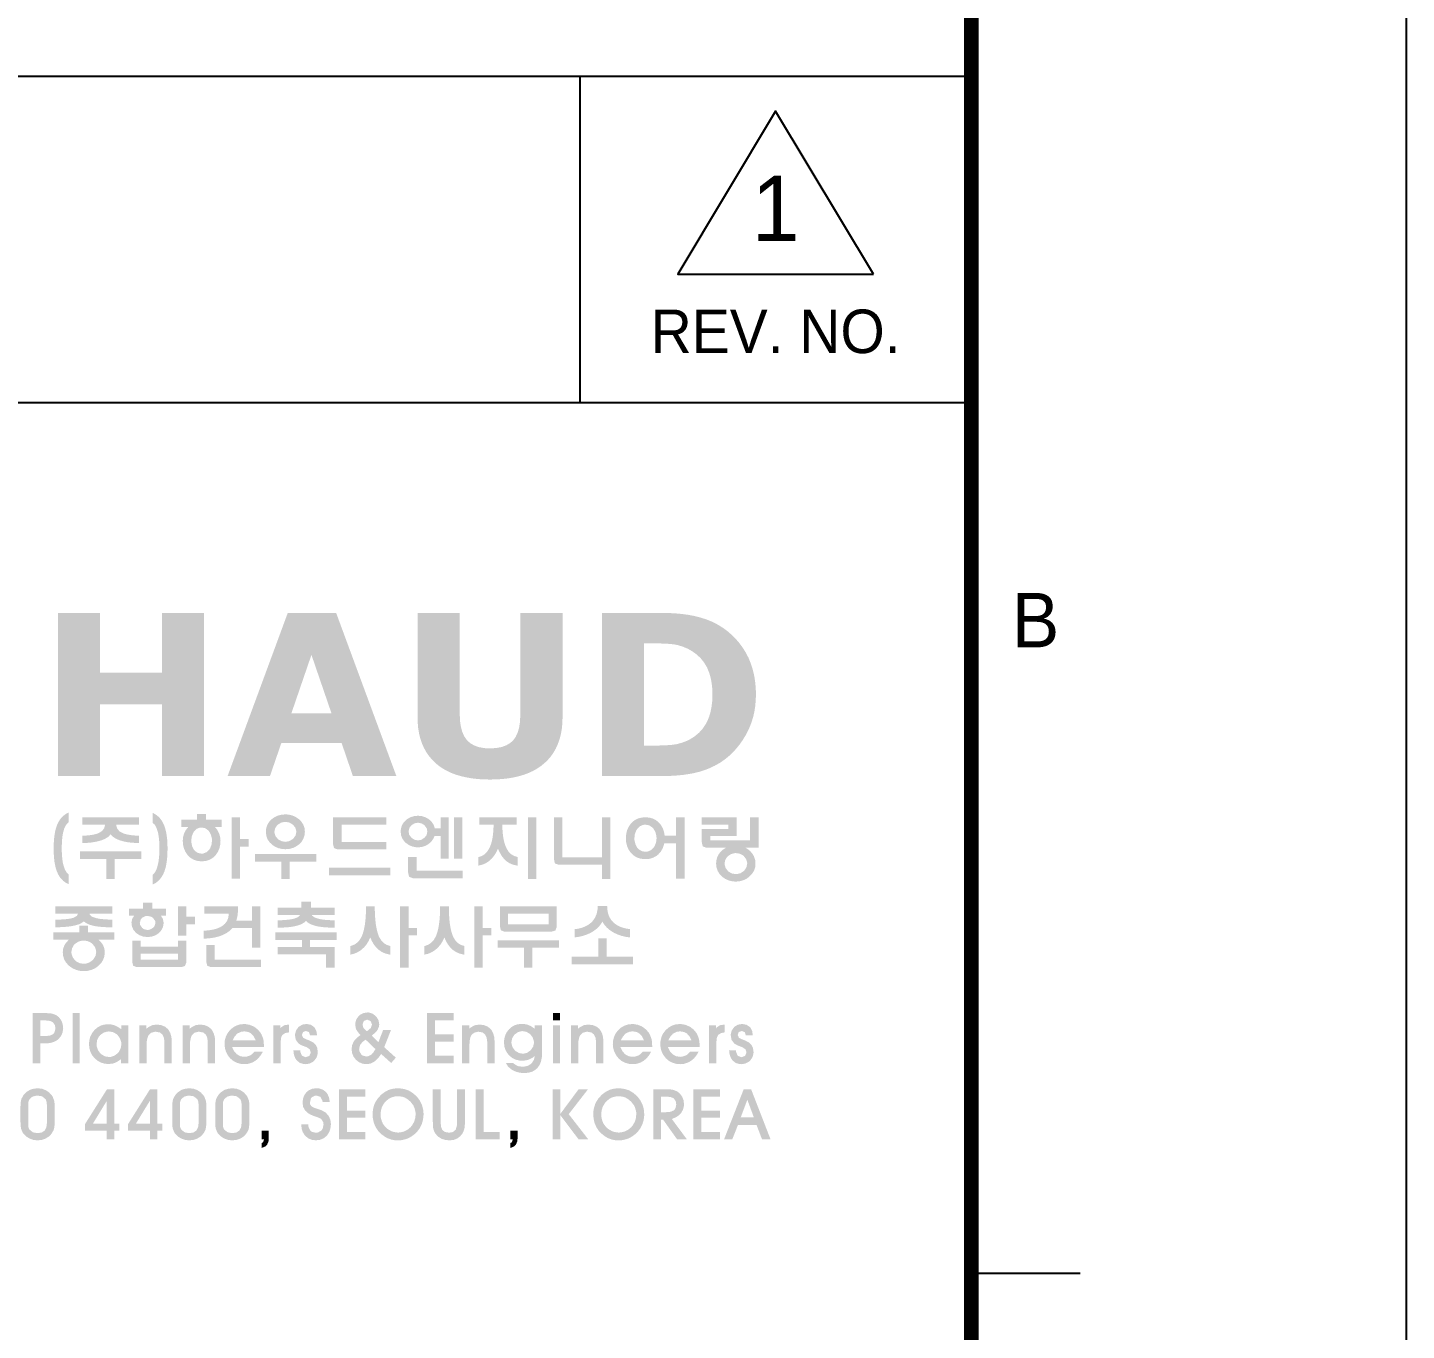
# Model space of a CAD drawing. Header units: millimetres. Extents: x -24416 to 92204, y -190080 to 23760.
# Drawn here: x 38881 to 42050, y -157662 to -154669 of the extents above; entities that cross this region are included whole.
import ezdxf
from ezdxf.enums import TextEntityAlignment as Align

# ---------------------------------------------------------------- set-up
doc = ezdxf.new("R2010")
doc.units = ezdxf.units.MM
doc.header["$LTSCALE"] = 50
doc.layers.add('AA-BORD-FORM', color=7, linetype='Continuous')
doc.layers.add('AA-BORD-TEXT', color=3, linetype='Continuous')
doc.styles.add('HAUD01', font='Dotum.ttf')

# ---------------------------------------------------------------- blocks, each defined once
blk = doc.blocks.new('XR-FORM 청주월명')
at = {"layer": 'AA-BORD-FORM'}
for points in [[(785.728, 87.331), (783.796, 87.331), (783.796, 84.587), (780.942, 84.587), (780.942, 87.331), (779.008, 87.331), (779.008, 79.832), (780.942, 79.832), (780.942, 83.136), (783.796, 83.136), (783.796, 79.832), (785.728, 79.832)], [(797.594, 81.868), (797.532, 82.098), (797.492, 82.36), (797.48, 82.653), (797.48, 87.331), (795.537, 87.331), (795.537, 82.541), (795.544, 82.316), (795.567, 82.051), (795.607, 81.801), (795.665, 81.561), (795.741, 81.338), (795.834, 81.127), (795.946, 80.928), (796.073, 80.744), (796.22, 80.575), (796.382, 80.417), (796.531, 80.296), (796.705, 80.178), (796.891, 80.073), (797.09, 79.98), (797.304, 79.899), (797.532, 79.832), (797.773, 79.776), (798.026, 79.732), (798.293, 79.699), (798.574, 79.681), (798.869, 79.676), (799.148, 79.681), (799.428, 79.699), (799.695, 79.729), (799.951, 79.771), (800.192, 79.827), (800.42, 79.894), (800.636, 79.973), (800.838, 80.066), (801.026, 80.171), (801.2, 80.287), (801.36, 80.417), (801.5, 80.547), (801.648, 80.714), (801.778, 80.897), (801.892, 81.092), (801.987, 81.301), (802.066, 81.524), (802.129, 81.759), (802.171, 82.007), (802.198, 82.27), (802.205, 82.546), (802.205, 87.331), (800.264, 87.331), (800.264, 82.653), (800.262, 82.604), (800.246, 82.311), (800.206, 82.051), (800.139, 81.826), (800.048, 81.633), (799.932, 81.473), (799.807, 81.362), (799.624, 81.25), (799.405, 81.169), (799.155, 81.123), (798.869, 81.106), (798.625, 81.118), (798.367, 81.162), (798.147, 81.239), (797.959, 81.348), (797.804, 81.493), (797.682, 81.668)], [(779.187, 76.735), (779.198, 76.921), (779.218, 77.089), (779.235, 77.202), (779.293, 77.415), (779.368, 77.574), (779.461, 77.685), (779.503, 77.712), (779.503, 78.161), (779.353, 78.084), (779.22, 77.98), (779.107, 77.849), (779.014, 77.694), (778.976, 77.612), (778.927, 77.475), (778.885, 77.322), (778.854, 77.156), (778.83, 76.972), (778.817, 76.775), (778.81, 76.562), (778.81, 76.54), (778.812, 76.323), (778.823, 76.122), (778.841, 75.936), (778.87, 75.767), (778.905, 75.612), (778.95, 75.475), (778.956, 75.455), (779.036, 75.284), (779.133, 75.138), (779.251, 75.017), (779.388, 74.921), (779.503, 74.866), (779.503, 75.311), (779.404, 75.406), (779.324, 75.546), (779.26, 75.734), (779.233, 75.854), (779.209, 76.011), (779.193, 76.184), (779.184, 76.372), (779.182, 76.533)], [(784.027, 76.077), (784.041, 76.274), (784.045, 76.489), (784.045, 76.525), (784.041, 76.737), (784.027, 76.936), (784.005, 77.12), (783.974, 77.289), (783.934, 77.444), (783.886, 77.583), (783.879, 77.596), (783.795, 77.763), (783.691, 77.906), (783.567, 78.022), (783.425, 78.112), (783.354, 78.146), (783.354, 77.696), (783.454, 77.605), (783.536, 77.461), (783.598, 77.269), (783.618, 77.187), (783.642, 77.03), (783.66, 76.857), (783.671, 76.666), (783.673, 76.518), (783.669, 76.316), (783.658, 76.133), (783.638, 75.962), (783.618, 75.834), (783.565, 75.621), (783.494, 75.455), (783.407, 75.335), (783.354, 75.291), (783.354, 74.846), (783.505, 74.926), (783.635, 75.03), (783.748, 75.16), (783.841, 75.313), (783.897, 75.439), (783.941, 75.575), (783.979, 75.725), (784.007, 75.893)], [(781.733, 77.415), (781.687, 77.565), (781.684, 77.596), (782.736, 77.596), (782.736, 77.942), (780.121, 77.942), (780.121, 77.596), (781.173, 77.596), (781.135, 77.441), (781.04, 77.315), (780.885, 77.218), (780.85, 77.202), (780.715, 77.16), (780.555, 77.129), (780.367, 77.107), (780.152, 77.094), (780.121, 77.094), (780.121, 76.753), (780.325, 76.764), (780.511, 76.779), (780.679, 76.804), (780.816, 76.83), (781.02, 76.888), (781.191, 76.961), (781.326, 77.049), (781.425, 77.156), (781.428, 77.16), (781.529, 77.052), (781.662, 76.961), (781.833, 76.888), (782.03, 76.83), (782.181, 76.801), (782.351, 76.779), (782.539, 76.764), (782.736, 76.753), (782.736, 77.094), (782.515, 77.105), (782.324, 77.127), (782.158, 77.158), (782.023, 77.198), (782.008, 77.202), (781.839, 77.295)], [(787.376, 77.942), (786.986, 77.942), (786.986, 75.125), (787.376, 75.125), (787.376, 76.598), (787.768, 76.598), (787.768, 76.941), (787.376, 76.941)], [(792.046, 77.603), (794.106, 77.603), (794.106, 77.942), (791.654, 77.942), (791.654, 76.713), (791.694, 76.54), (791.71, 76.52), (791.867, 76.465), (791.882, 76.465), (794.106, 76.465), (794.106, 76.804), (792.046, 76.804)], [(797.593, 77.942), (797.219, 77.942), (797.219, 76.042), (797.593, 76.042)], [(799.527, 76.788), (799.491, 76.952), (799.463, 77.134), (799.445, 77.331), (799.438, 77.548), (799.438, 77.599), (800.096, 77.599), (800.096, 77.942), (798.38, 77.942), (798.38, 77.599), (799.035, 77.599), (799.028, 77.379), (799.011, 77.178), (798.986, 76.992), (798.951, 76.826), (798.904, 76.675), (798.851, 76.542), (798.838, 76.518), (798.738, 76.359), (798.617, 76.237), (798.475, 76.153), (798.335, 76.11), (798.335, 75.721), (798.51, 75.761), (798.672, 75.829), (798.823, 75.927), (798.829, 75.931), (798.951, 76.044), (799.059, 76.175), (799.157, 76.33), (799.237, 76.494), (799.323, 76.312), (799.416, 76.155), (799.52, 76.024), (799.618, 75.931), (799.759, 75.836), (799.919, 75.767), (800.098, 75.725), (800.142, 75.719), (800.142, 76.115), (799.978, 76.164), (799.837, 76.25), (799.717, 76.372), (799.631, 76.514), (799.573, 76.642)], [(801.002, 77.942), (800.612, 77.942), (800.612, 75.098), (801.002, 75.098)], [(802.197, 77.942), (801.81, 77.942), (801.81, 76.017), (801.848, 75.84), (801.865, 75.814), (802.025, 75.761), (802.038, 75.761), (804.018, 75.761), (804.018, 75.098), (804.407, 75.098), (804.407, 77.942), (804.018, 77.942), (804.018, 76.104), (802.197, 76.104)], [(782.836, 76.376), (780.021, 76.376), (780.021, 76.031), (781.233, 76.031), (781.233, 75.112), (781.618, 75.112), (781.618, 76.031), (782.836, 76.031)], [(789.663, 75.909), (790.881, 75.909), (790.881, 76.254), (788.067, 76.254), (788.067, 75.909), (789.278, 75.909), (789.278, 75.112), (789.663, 75.112)], [(797.618, 75.486), (795.496, 75.486), (795.496, 76.122), (795.107, 76.122), (795.107, 75.393), (795.149, 75.218), (795.166, 75.198), (795.324, 75.143), (795.335, 75.143), (797.618, 75.143)], [(794.287, 75.626), (791.475, 75.626), (791.475, 75.278), (794.287, 75.278)], [(781.501, 73.854), (778.888, 73.854), (778.888, 73.515), (779.931, 73.515), (779.871, 73.404), (779.711, 73.322), (779.616, 73.296), (779.481, 73.271), (779.319, 73.254), (779.127, 73.243), (778.905, 73.236), (778.888, 73.236), (778.888, 72.886), (779.096, 72.891), (779.286, 72.902), (779.454, 72.915), (779.592, 72.933), (779.809, 72.975), (779.986, 73.03), (780.123, 73.101), (780.194, 73.159), (780.303, 73.077), (780.453, 73.008), (780.644, 72.955), (780.785, 72.928), (780.938, 72.911), (781.106, 72.897), (781.297, 72.888), (781.501, 72.886), (781.501, 73.238), (781.281, 73.245), (781.089, 73.258), (780.923, 73.276), (780.783, 73.302), (780.77, 73.305), (780.566, 73.376), (780.469, 73.473), (780.46, 73.515), (781.501, 73.515)], [(785.301, 73.371), (784.907, 73.371), (784.907, 73.854), (784.519, 73.854), (784.519, 72.503), (784.907, 72.503), (784.907, 73.026), (785.301, 73.026)], [(788.315, 73.854), (787.925, 73.854), (787.925, 73.198), (787.21, 73.198), (787.254, 73.371), (787.263, 73.422), (787.281, 73.595), (787.283, 73.677), (787.283, 73.854), (785.741, 73.854), (785.741, 73.515), (786.86, 73.515), (786.84, 73.333), (786.78, 73.178), (786.678, 73.043), (786.596, 72.973), (786.477, 72.897), (786.333, 72.835), (786.169, 72.787), (785.981, 72.753), (785.772, 72.733), (785.699, 72.729), (785.699, 72.364), (785.899, 72.375), (786.082, 72.395), (786.253, 72.426), (786.408, 72.465), (786.59, 72.534), (786.751, 72.616), (786.891, 72.716), (787.008, 72.831), (787.026, 72.853), (787.925, 72.853), (787.925, 71.954), (788.315, 71.954)], [(791.721, 73.794), (790.64, 73.794), (790.64, 74.06), (790.19, 74.06), (790.19, 73.794), (789.105, 73.794), (789.105, 73.458), (790.146, 73.458), (790.06, 73.362), (789.885, 73.289), (789.798, 73.269), (789.652, 73.243), (789.484, 73.225), (789.291, 73.212), (789.105, 73.209), (789.105, 72.868), (789.311, 72.873), (789.499, 72.882), (789.668, 72.897), (789.814, 72.919), (790.024, 72.966), (790.199, 73.028), (790.334, 73.108), (790.412, 73.178), (790.52, 73.085), (790.664, 73.01), (790.848, 72.95), (791.001, 72.919), (791.151, 72.897), (791.32, 72.882), (791.508, 72.873), (791.716, 72.868), (791.721, 72.868), (791.721, 73.209), (791.508, 73.214), (791.318, 73.225), (791.151, 73.245), (791.021, 73.269), (790.815, 73.333), (790.695, 73.422), (790.675, 73.458), (791.721, 73.458)], [(793.676, 72.736), (793.643, 72.888), (793.616, 73.059), (793.596, 73.245), (793.583, 73.446), (793.574, 73.666), (793.572, 73.854), (793.171, 73.854), (793.167, 73.621), (793.158, 73.407), (793.142, 73.207), (793.12, 73.026), (793.091, 72.86), (793.056, 72.709), (793.016, 72.576), (792.978, 72.479), (792.885, 72.313), (792.77, 72.184), (792.637, 72.091), (792.482, 72.034), (792.449, 72.027), (792.449, 71.631), (792.62, 71.67), (792.781, 71.739), (792.934, 71.834), (792.956, 71.854), (793.085, 71.969), (793.195, 72.102), (793.288, 72.255), (793.366, 72.423), (793.443, 72.246), (793.534, 72.091), (793.641, 71.956), (793.749, 71.854), (793.893, 71.755), (794.052, 71.684), (794.227, 71.639), (794.281, 71.631), (794.281, 72.029), (794.121, 72.078), (793.984, 72.162), (793.869, 72.286), (793.773, 72.445), (793.758, 72.479), (793.714, 72.6)], [(795.127, 72.51), (795.518, 72.51), (795.518, 72.853), (795.127, 72.853), (795.127, 73.854), (794.737, 73.854), (794.737, 71.037), (795.127, 71.037)], [(797.082, 72.736), (797.049, 72.888), (797.022, 73.059), (797.002, 73.245), (796.989, 73.446), (796.98, 73.666), (796.98, 73.854), (796.577, 73.854), (796.573, 73.621), (796.564, 73.407), (796.548, 73.207), (796.526, 73.026), (796.497, 72.86), (796.462, 72.709), (796.422, 72.576), (796.384, 72.479), (796.291, 72.313), (796.176, 72.184), (796.043, 72.091), (795.888, 72.034), (795.855, 72.027), (795.855, 71.631), (796.026, 71.67), (796.187, 71.739), (796.34, 71.834), (796.364, 71.854), (796.491, 71.969), (796.601, 72.102), (796.697, 72.255), (796.772, 72.423), (796.849, 72.246), (796.942, 72.091), (797.046, 71.956), (797.155, 71.854), (797.299, 71.755), (797.458, 71.684), (797.633, 71.639), (797.686, 71.631), (797.686, 72.029), (797.529, 72.078), (797.39, 72.162), (797.275, 72.286), (797.179, 72.445), (797.166, 72.479), (797.12, 72.6)], [(798.924, 72.853), (798.532, 72.853), (798.532, 73.854), (798.143, 73.854), (798.143, 71.037), (798.532, 71.037), (798.532, 72.51), (798.924, 72.51)], [(804.357, 73.362), (804.297, 73.522), (804.264, 73.699), (804.255, 73.867), (803.821, 73.867), (803.81, 73.675), (803.77, 73.5), (803.706, 73.345), (803.617, 73.205), (803.519, 73.101), (803.393, 73.004), (803.247, 72.924), (803.083, 72.862), (802.899, 72.818), (802.764, 72.8), (802.764, 72.423), (802.948, 72.448), (803.123, 72.488), (803.291, 72.541), (803.451, 72.609), (803.48, 72.623), (803.641, 72.718), (803.783, 72.826), (803.905, 72.95), (804.004, 73.088), (804.038, 73.145), (804.128, 73.001), (804.241, 72.873), (804.376, 72.758), (804.532, 72.658), (804.589, 72.625), (804.749, 72.552), (804.915, 72.494), (805.087, 72.452), (805.269, 72.426), (805.304, 72.423), (805.304, 72.802), (805.107, 72.833), (804.93, 72.882), (804.771, 72.948), (804.633, 73.035), (804.554, 73.099), (804.443, 73.221)], [(790.602, 72.31), (791.82, 72.31), (791.82, 72.651), (789.006, 72.651), (789.006, 72.31), (790.224, 72.31), (790.224, 71.987), (789.105, 71.987), (789.105, 71.648), (791.331, 71.648), (791.331, 71.037), (791.721, 71.037), (791.721, 71.987), (790.602, 71.987)], [(802.038, 72.29), (799.223, 72.29), (799.223, 71.943), (800.435, 71.943), (800.435, 71.024), (800.82, 71.024), (800.82, 71.943), (802.038, 71.943)], [(804.228, 72.379), (803.847, 72.379), (803.847, 71.538), (802.631, 71.538), (802.631, 71.192), (805.444, 71.192), (805.444, 71.538), (804.228, 71.538)], [(788.337, 71.398), (786.215, 71.398), (786.215, 72.069), (785.826, 72.069), (785.826, 71.307), (785.868, 71.132), (785.885, 71.112), (786.045, 71.055), (786.058, 71.055), (788.337, 71.055)], [(780.005, 68.941), (779.676, 68.941), (779.676, 66.638), (780.005, 66.638)], [(797.192, 67.962), (796.336, 67.962), (796.336, 68.609), (797.192, 68.609), (797.192, 68.941), (795.977, 68.941), (795.977, 66.638), (797.192, 66.638), (797.192, 66.986), (796.336, 66.986), (796.336, 67.63), (797.192, 67.63)], [(802.088, 68.941), (801.759, 68.941), (801.759, 68.612), (802.088, 68.612)], [(783.295, 68.041), (783.474, 68.087), (783.507, 68.087), (783.694, 68.052), (783.808, 67.959), (783.876, 67.818), (783.904, 67.62), (783.904, 67.565), (783.904, 66.638), (784.241, 66.638), (784.241, 67.63), (784.224, 67.84), (784.178, 68.016), (784.097, 68.163), (784.053, 68.218), (783.923, 68.324), (783.757, 68.389), (783.564, 68.416), (783.537, 68.416), (783.349, 68.389), (783.316, 68.378), (783.164, 68.296), (783.072, 68.226), (783.072, 68.383), (782.745, 68.383), (782.745, 66.638), (783.083, 66.638), (783.083, 67.435), (783.093, 67.66), (783.131, 67.834), (783.172, 67.929)], [(785.165, 67.929), (785.285, 68.041), (785.467, 68.087), (785.499, 68.087), (785.687, 68.052), (785.801, 67.959), (785.869, 67.818), (785.896, 67.62), (785.896, 67.565), (785.896, 66.638), (786.233, 66.638), (786.233, 67.63), (786.217, 67.84), (786.168, 68.016), (786.089, 68.163), (786.046, 68.218), (785.913, 68.324), (785.749, 68.389), (785.556, 68.416), (785.529, 68.416), (785.342, 68.389), (785.309, 68.378), (785.157, 68.296), (785.064, 68.226), (785.064, 68.383), (784.738, 68.383), (784.738, 66.638), (785.073, 66.638), (785.073, 67.435), (785.086, 67.66), (785.124, 67.834)], [(789.324, 67.94), (789.458, 68.027), (789.634, 68.06), (789.634, 68.416), (789.447, 68.394), (789.406, 68.381), (789.251, 68.28), (789.227, 68.234), (789.227, 68.383), (788.911, 68.383), (788.911, 66.638), (789.246, 66.638), (789.246, 67.609), (789.267, 67.818)], [(790.583, 67.679), (790.453, 67.728), (790.281, 67.807), (790.224, 67.938), (790.273, 68.074), (790.406, 68.122), (790.545, 68.074), (790.599, 67.919), (790.923, 67.919), (790.89, 68.114), (790.811, 68.269), (790.779, 68.307), (790.635, 68.405), (790.45, 68.443), (790.42, 68.443), (790.238, 68.413), (790.086, 68.321), (790.056, 68.294), (789.952, 68.144), (789.906, 67.968), (789.906, 67.921), (789.936, 67.736), (789.95, 67.704), (790.058, 67.56), (790.091, 67.53), (790.202, 67.467), (790.366, 67.405), (790.436, 67.378), (790.583, 67.28), (790.632, 67.136), (790.564, 66.978), (790.398, 66.915), (790.235, 66.981), (790.219, 67), (790.148, 67.163), (790.145, 67.228), (789.83, 67.228), (789.855, 67.03), (789.92, 66.864), (789.99, 66.766), (790.132, 66.654), (790.303, 66.603), (790.387, 66.597), (790.572, 66.622), (790.73, 66.703), (790.79, 66.755), (790.898, 66.902), (790.947, 67.073), (790.953, 67.149), (790.926, 67.345), (790.863, 67.475), (790.743, 67.592)], [(798.013, 67.929), (798.133, 68.041), (798.312, 68.087), (798.345, 68.087), (798.532, 68.052), (798.649, 67.959), (798.714, 67.818), (798.742, 67.62), (798.744, 67.565), (798.744, 66.638), (799.081, 66.638), (799.081, 67.63), (799.065, 67.84), (799.016, 68.016), (798.937, 68.163), (798.894, 68.218), (798.761, 68.324), (798.597, 68.389), (798.404, 68.416), (798.377, 68.416), (798.19, 68.389), (798.157, 68.378), (798.005, 68.296), (797.912, 68.226), (797.912, 68.383), (797.583, 68.383), (797.583, 66.638), (797.921, 66.638), (797.921, 67.435), (797.934, 67.66), (797.969, 67.834)], [(802.088, 68.383), (801.759, 68.383), (801.759, 66.638), (802.088, 66.638)], [(803.137, 68.041), (803.317, 68.087), (803.35, 68.087), (803.537, 68.052), (803.651, 67.959), (803.719, 67.818), (803.746, 67.62), (803.746, 67.565), (803.746, 66.638), (804.084, 66.638), (804.084, 67.63), (804.067, 67.84), (804.021, 68.016), (803.939, 68.163), (803.896, 68.218), (803.765, 68.324), (803.6, 68.389), (803.407, 68.416), (803.379, 68.416), (803.192, 68.389), (803.159, 68.378), (803.007, 68.296), (802.915, 68.226), (802.915, 68.383), (802.588, 68.383), (802.588, 66.638), (802.925, 66.638), (802.925, 67.435), (802.936, 67.66), (802.974, 67.834), (803.015, 67.929)], [(809.358, 67.94), (809.491, 68.027), (809.665, 68.06), (809.665, 68.416), (809.48, 68.394), (809.439, 68.381), (809.284, 68.28), (809.26, 68.234), (809.26, 68.383), (808.944, 68.383), (808.944, 66.638), (809.276, 66.638), (809.276, 67.609), (809.3, 67.818)], [(810.257, 67.938), (810.306, 68.074), (810.44, 68.122), (810.578, 68.074), (810.633, 67.919), (810.953, 67.919), (810.923, 68.114), (810.845, 68.269), (810.809, 68.307), (810.668, 68.405), (810.483, 68.443), (810.453, 68.443), (810.271, 68.413), (810.116, 68.321), (810.089, 68.294), (809.983, 68.144), (809.939, 67.968), (809.939, 67.921), (809.969, 67.736), (809.98, 67.704), (810.092, 67.56), (810.124, 67.53), (810.236, 67.467), (810.396, 67.405), (810.467, 67.378), (810.614, 67.28), (810.662, 67.136), (810.597, 66.978), (810.431, 66.915), (810.268, 66.981), (810.249, 67), (810.181, 67.163), (810.176, 67.228), (809.86, 67.228), (809.888, 67.03), (809.953, 66.864), (810.024, 66.766), (810.165, 66.654), (810.336, 66.603), (810.418, 66.597), (810.603, 66.622), (810.763, 66.703), (810.823, 66.755), (810.929, 66.902), (810.981, 67.073), (810.986, 67.149), (810.959, 67.345), (810.896, 67.475), (810.777, 67.592), (810.614, 67.679), (810.486, 67.728), (810.314, 67.807)], [(790.648, 64.673), (790.602, 64.751), (790.594, 64.841), (790.637, 65.023), (790.67, 65.072), (790.828, 65.154), (790.888, 65.157), (791.059, 65.102), (791.083, 65.078), (791.165, 64.923), (791.173, 64.855), (791.502, 64.855), (791.472, 65.053), (791.404, 65.219), (791.323, 65.325), (791.181, 65.428), (791.01, 65.483), (790.893, 65.491), (790.703, 65.469), (790.542, 65.398), (790.431, 65.309), (790.33, 65.167), (790.27, 64.996), (790.254, 64.825), (790.279, 64.637), (790.281, 64.632), (790.371, 64.469), (790.374, 64.466), (790.51, 64.344), (790.589, 64.295), (790.757, 64.219), (790.836, 64.197), (791.04, 64.118), (791.119, 64.069), (791.203, 63.928), (791.217, 63.814), (791.176, 63.631), (791.119, 63.547), (790.966, 63.46), (790.855, 63.447), (790.678, 63.49), (790.61, 63.547), (790.529, 63.699), (790.512, 63.827), (790.192, 63.827), (790.211, 63.631), (790.268, 63.463), (790.363, 63.316), (790.379, 63.3), (790.521, 63.186), (790.684, 63.12), (790.86, 63.099), (791.051, 63.12), (791.217, 63.188), (791.355, 63.297), (791.366, 63.308), (791.467, 63.452), (791.529, 63.618), (791.554, 63.808), (791.556, 63.846), (791.532, 64.036), (791.461, 64.202), (791.434, 64.246), (791.312, 64.374), (791.151, 64.469), (791.094, 64.493), (790.931, 64.545), (790.771, 64.599)], [(792.288, 65.108), (793.144, 65.108), (793.144, 65.442), (791.929, 65.442), (791.929, 63.139), (793.144, 63.139), (793.144, 63.485), (792.288, 63.485), (792.288, 64.132), (793.144, 64.132), (793.144, 64.463), (792.288, 64.463)], [(796.599, 65.442), (796.24, 65.442), (796.24, 63.988), (796.246, 63.773), (796.251, 63.68), (796.306, 63.498), (796.357, 63.408), (796.482, 63.27), (796.635, 63.172), (796.803, 63.118), (796.996, 63.096), (797.018, 63.096), (797.211, 63.12), (797.355, 63.177), (797.496, 63.283), (797.602, 63.408), (797.676, 63.574), (797.698, 63.667), (797.714, 63.833), (797.719, 63.988), (797.719, 65.442), (797.36, 65.442), (797.36, 63.982), (797.344, 63.759), (797.298, 63.607), (797.284, 63.58), (797.159, 63.476), (796.991, 63.449), (796.795, 63.482), (796.675, 63.58), (796.621, 63.718), (796.599, 63.925), (796.599, 63.982)], [(798.576, 65.442), (798.217, 65.442), (798.217, 63.139), (799.315, 63.139), (799.315, 63.485), (798.576, 63.485)], [(802.102, 64.257), (802.944, 63.139), (803.39, 63.139), (802.488, 64.3), (803.374, 65.442), (802.942, 65.442), (802.102, 64.311), (802.102, 65.442), (801.746, 65.442), (801.746, 63.139), (802.102, 63.139)], [(809.439, 64.463), (808.583, 64.463), (808.583, 65.108), (809.439, 65.108), (809.439, 65.442), (808.224, 65.442), (808.224, 63.139), (809.439, 63.139), (809.439, 63.485), (808.583, 63.485), (808.583, 64.132), (809.439, 64.132)], [(788.699, 63.536), (788.37, 63.536), (788.37, 63.139), (788.482, 63.139), (788.441, 63.012), (788.37, 62.971), (788.37, 62.745), (788.547, 62.819), (788.62, 62.892), (788.686, 63.047), (788.699, 63.188)], [(800.136, 63.536), (799.804, 63.536), (799.804, 63.139), (799.919, 63.139), (799.875, 63.012), (799.804, 62.971), (799.804, 62.745), (799.981, 62.819), (800.057, 62.892), (800.123, 63.047), (800.136, 63.188)]]:
    blk.add_hatch(color=256, dxfattribs=at).paths.add_polyline_path(points)
h = blk.add_hatch(color=256, dxfattribs=at)
h.paths.add_polyline_path([(791.797, 87.331), (789.572, 87.331), (786.805, 79.832), (788.753, 79.832), (789.275, 81.348), (792.05, 81.348), (792.568, 79.832), (794.567, 79.832)])
h.paths.add_polyline_path([(789.74, 82.722), (790.661, 85.406), (791.581, 82.722)], flags=16)
h = blk.add_hatch(color=256, dxfattribs=at)
h.paths.add_polyline_path([(810.334, 81.271), (810.48, 81.478), (810.617, 81.701), (810.726, 81.905), (810.824, 82.123), (810.907, 82.348), (810.975, 82.578), (811.028, 82.817), (811.065, 83.064), (811.086, 83.314), (811.096, 83.574), (811.096, 83.577), (811.089, 83.844), (811.068, 84.101), (811.033, 84.352), (810.984, 84.591), (810.921, 84.824), (810.845, 85.046), (810.757, 85.262), (810.652, 85.467), (810.617, 85.529), (810.485, 85.738), (810.339, 85.938), (810.181, 86.124), (810.011, 86.296), (809.83, 86.458), (809.635, 86.607), (809.428, 86.741), (809.259, 86.839), (809.048, 86.941), (808.82, 87.032), (808.574, 87.11), (808.312, 87.18), (808.221, 87.199), (808.003, 87.241), (807.773, 87.273), (807.532, 87.299), (807.276, 87.317), (807.009, 87.329), (806.731, 87.331), (804.014, 87.331), (804.014, 79.832), (806.656, 79.832), (806.74, 79.832), (807.014, 79.836), (807.276, 79.85), (807.527, 79.866), (807.766, 79.892), (807.991, 79.925), (808.205, 79.962), (808.268, 79.976), (808.511, 80.036), (808.748, 80.113), (808.976, 80.203), (809.196, 80.308), (809.408, 80.426), (809.456, 80.454), (809.649, 80.589), (809.835, 80.737), (810.011, 80.9), (810.176, 81.078)])
h.paths.add_polyline_path([(805.946, 81.236), (805.946, 85.931), (806.433, 85.931), (806.679, 85.929), (806.953, 85.919), (807.183, 85.903), (807.371, 85.88), (807.508, 85.852), (807.743, 85.778), (807.975, 85.68), (808.186, 85.557), (808.384, 85.411), (808.558, 85.246), (808.706, 85.06), (808.829, 84.858), (808.862, 84.793), (808.946, 84.582), (809.013, 84.357), (809.059, 84.115), (809.087, 83.86), (809.096, 83.588), (809.096, 83.526), (809.083, 83.254), (809.052, 82.999), (809.004, 82.762), (808.936, 82.541), (808.85, 82.339), (808.774, 82.2), (808.639, 82.003), (808.477, 81.826), (808.288, 81.668), (808.075, 81.529), (807.912, 81.448), (807.68, 81.362), (807.446, 81.301), (807.429, 81.299), (807.246, 81.271), (807.018, 81.253), (806.749, 81.241), (806.433, 81.236)], flags=16)
h = blk.add_hatch(color=256, dxfattribs=at)
h.paths.add_polyline_path([(786.536, 77.829), (785.819, 77.829), (785.819, 78.099), (785.4, 78.099), (785.4, 77.829), (784.685, 77.829), (784.685, 77.49), (784.993, 77.49), (784.884, 77.351), (784.807, 77.202), (784.76, 77.03), (784.745, 76.863), (784.758, 76.677), (784.8, 76.507), (784.869, 76.35), (784.96, 76.215), (785.084, 76.093), (785.225, 76.002), (785.385, 75.944), (785.562, 75.92), (785.615, 75.918), (785.799, 75.933), (785.965, 75.984), (786.111, 76.064), (786.237, 76.179), (786.264, 76.21), (786.359, 76.352), (786.428, 76.509), (786.468, 76.682), (786.481, 76.863), (786.463, 77.041), (786.415, 77.202), (786.331, 77.364), (786.231, 77.49), (786.536, 77.49)])
h.paths.add_polyline_path([(785.775, 77.439), (785.914, 77.342), (785.965, 77.28), (786.045, 77.127), (786.085, 76.954), (786.089, 76.863), (786.067, 76.682), (786.005, 76.522), (785.965, 76.46), (785.839, 76.336), (785.684, 76.277), (785.609, 76.27), (785.44, 76.303), (785.303, 76.398), (785.254, 76.46), (785.177, 76.611), (785.141, 76.786), (785.137, 76.863), (785.157, 77.047), (785.214, 77.209), (785.254, 77.28), (785.378, 77.406), (785.531, 77.466), (785.609, 77.472)], flags=16)
h = blk.add_hatch(color=256, dxfattribs=at)
h.paths.add_polyline_path([(789.774, 78.028), (789.601, 78.066), (789.464, 78.075), (789.282, 78.059), (789.114, 78.015), (788.959, 77.942), (788.846, 77.862), (788.72, 77.736), (788.631, 77.59), (788.58, 77.428), (788.567, 77.273), (788.585, 77.096), (788.64, 76.936), (788.735, 76.795), (788.846, 76.686), (788.99, 76.589), (789.147, 76.522), (789.32, 76.483), (789.464, 76.474), (789.646, 76.489), (789.814, 76.533), (789.969, 76.611), (790.077, 76.686), (790.204, 76.812), (790.292, 76.956), (790.345, 77.116), (790.359, 77.273), (790.341, 77.448), (790.286, 77.607), (790.19, 77.749), (790.077, 77.862), (789.931, 77.96)])
h.paths.add_polyline_path([(789.637, 77.703), (789.79, 77.616), (789.805, 77.605), (789.918, 77.47), (789.965, 77.309), (789.967, 77.273), (789.933, 77.107), (789.829, 76.967), (789.805, 76.943), (789.652, 76.85), (789.484, 76.815), (789.464, 76.812), (789.291, 76.841), (789.138, 76.925), (789.119, 76.943), (789.006, 77.078), (788.959, 77.242), (788.959, 77.273), (788.992, 77.439), (789.092, 77.581), (789.119, 77.605), (789.269, 77.696), (789.44, 77.731), (789.464, 77.731)], flags=16)
h = blk.add_hatch(color=256, dxfattribs=at)
h.paths.add_polyline_path([(796.165, 76.817), (796.267, 76.956), (796.318, 77.076), (796.599, 77.076), (796.599, 76.042), (796.973, 76.042), (796.973, 77.942), (796.599, 77.942), (796.599, 77.428), (796.338, 77.428), (796.28, 77.594), (796.185, 77.738), (796.054, 77.856), (795.902, 77.942), (795.736, 77.995), (795.563, 78.013), (795.381, 77.995), (795.215, 77.944), (795.065, 77.86), (795.007, 77.816), (794.885, 77.685), (794.808, 77.537), (794.768, 77.368), (794.763, 77.286), (794.783, 77.109), (794.845, 76.952), (794.949, 76.815), (795.007, 76.759), (795.151, 76.66), (795.308, 76.595), (795.483, 76.564), (795.563, 76.56), (795.74, 76.578), (795.906, 76.633), (796.028, 76.7)])
h.paths.add_polyline_path([(795.39, 76.912), (795.259, 77.001), (795.155, 77.142), (795.127, 77.286), (795.164, 77.452), (795.259, 77.576), (795.408, 77.667), (795.563, 77.692), (795.731, 77.658), (795.857, 77.576), (795.961, 77.435), (795.99, 77.286), (795.953, 77.12), (795.857, 77.001), (795.709, 76.905), (795.563, 76.879)], flags=16)
h = blk.add_hatch(color=256, dxfattribs=at)
h.paths.add_polyline_path([(806.868, 76.686), (806.881, 76.75), (807.424, 76.75), (807.424, 75.125), (807.813, 75.125), (807.813, 77.942), (807.424, 77.942), (807.424, 77.094), (806.901, 77.094), (806.87, 77.278), (806.81, 77.441), (806.726, 77.59), (806.646, 77.685), (806.516, 77.798), (806.367, 77.878), (806.201, 77.926), (806.015, 77.942), (806.013, 77.942), (805.827, 77.926), (805.661, 77.88), (805.513, 77.802), (805.384, 77.694), (805.338, 77.643), (805.242, 77.503), (805.174, 77.346), (805.132, 77.176), (805.116, 76.99), (805.116, 76.974), (805.129, 76.786), (805.172, 76.615), (805.24, 76.46), (805.342, 76.312), (805.459, 76.197), (805.601, 76.106), (805.758, 76.048), (805.938, 76.02), (806.013, 76.017), (806.199, 76.033), (806.365, 76.082), (806.516, 76.161), (806.609, 76.237), (806.722, 76.365), (806.808, 76.516)])
h.paths.add_polyline_path([(805.555, 76.704), (805.513, 76.877), (805.508, 76.974), (805.528, 77.156), (805.586, 77.32), (805.634, 77.402), (805.758, 77.528), (805.911, 77.592), (806.013, 77.603), (806.184, 77.572), (806.325, 77.483), (806.396, 77.402), (806.478, 77.253), (806.52, 77.08), (806.527, 76.974), (806.505, 76.79), (806.445, 76.629), (806.396, 76.553), (806.27, 76.432), (806.117, 76.367), (806.013, 76.356), (805.842, 76.387), (805.703, 76.476), (805.634, 76.553)], flags=16)
h = blk.add_hatch(color=256, dxfattribs=at)
h.paths.add_polyline_path([(808.994, 77.074), (810.214, 77.074), (810.214, 77.942), (808.604, 77.942), (808.604, 77.603), (809.826, 77.603), (809.826, 77.408), (808.604, 77.408), (808.604, 76.804), (808.644, 76.626), (808.664, 76.6), (808.821, 76.54), (808.837, 76.54), (809.713, 76.54), (809.561, 76.44), (809.437, 76.316), (809.39, 76.25), (809.31, 76.093), (809.271, 75.922), (809.264, 75.814), (809.282, 75.637), (809.335, 75.477), (809.426, 75.333), (809.543, 75.211), (809.685, 75.11), (809.842, 75.039), (810.012, 74.997), (810.167, 74.986), (810.349, 75.001), (810.515, 75.048), (810.67, 75.123), (810.79, 75.211), (810.916, 75.34), (811.007, 75.484), (811.06, 75.643), (811.075, 75.814), (811.058, 75.993), (811, 76.157), (810.943, 76.254), (810.832, 76.387), (810.692, 76.498), (810.617, 76.54), (811.219, 76.54), (811.219, 77.942), (810.83, 77.942), (810.83, 76.879), (808.994, 76.879)])
h.paths.add_polyline_path([(809.778, 76.128), (809.813, 76.161), (809.961, 76.254), (810.13, 76.296), (810.174, 76.296), (810.347, 76.27), (810.502, 76.188), (810.535, 76.161), (810.644, 76.022), (810.692, 75.86), (810.694, 75.814), (810.661, 75.648), (810.568, 75.501), (810.535, 75.468), (810.384, 75.371), (810.218, 75.331), (810.174, 75.329), (810.001, 75.355), (809.849, 75.437), (809.813, 75.468), (809.702, 75.61), (809.654, 75.772), (809.651, 75.814), (809.685, 75.984)], flags=16)
h = blk.add_hatch(color=256, dxfattribs=at)
h.paths.add_polyline_path([(783.83, 73.276), (783.74, 73.418), (783.976, 73.418), (783.976, 73.741), (783.341, 73.741), (783.341, 74.011), (782.922, 74.011), (782.922, 73.741), (782.269, 73.741), (782.269, 73.418), (782.513, 73.418), (782.42, 73.276), (782.386, 73.101), (782.409, 72.926), (782.475, 72.773), (782.588, 72.64), (782.615, 72.616), (782.761, 72.521), (782.922, 72.463), (783.102, 72.439), (783.131, 72.439), (783.314, 72.457), (783.478, 72.512), (783.624, 72.603), (783.64, 72.616), (783.759, 72.747), (783.835, 72.897), (783.866, 73.068), (783.866, 73.101)])
h.paths.add_polyline_path([(782.816, 73.252), (782.876, 73.322), (783.026, 73.4), (783.124, 73.411), (783.294, 73.373), (783.376, 73.322), (783.476, 73.178), (783.492, 73.088), (783.441, 72.93), (783.376, 72.86), (783.224, 72.775), (783.124, 72.762), (782.956, 72.802), (782.876, 72.86), (782.781, 73.004), (782.77, 73.088)], flags=16)
h = blk.add_hatch(color=256, dxfattribs=at)
h.paths.add_polyline_path([(801.938, 73.854), (799.323, 73.854), (799.323, 72.946), (799.363, 72.769), (799.385, 72.742), (799.542, 72.682), (799.558, 72.682), (801.706, 72.687), (801.87, 72.738), (801.876, 72.742), (801.936, 72.893), (801.938, 72.946)])
h.paths.add_polyline_path([(801.56, 73.517), (801.56, 73.021), (799.704, 73.021), (799.704, 73.517)], flags=16)
h = blk.add_hatch(color=256, dxfattribs=at)
h.paths.add_polyline_path([(781.6, 72.658), (780.391, 72.658), (780.391, 72.966), (779.997, 72.966), (779.997, 72.658), (778.788, 72.658), (778.788, 72.317), (779.512, 72.317), (779.384, 72.184), (779.306, 72.067), (779.246, 71.898), (779.229, 71.743), (779.246, 71.566), (779.297, 71.405), (779.384, 71.259), (779.503, 71.13), (779.53, 71.108), (779.671, 71.008), (779.827, 70.935), (779.995, 70.889), (780.176, 70.871), (780.201, 70.871), (780.382, 70.886), (780.551, 70.929), (780.708, 70.999), (780.852, 71.099), (780.863, 71.108), (780.989, 71.236), (781.08, 71.38), (781.137, 71.54), (781.162, 71.712), (781.162, 71.743), (781.14, 71.921), (781.082, 72.067), (780.982, 72.211), (780.872, 72.317), (781.6, 72.317)])
h.paths.add_polyline_path([(780.367, 72.255), (780.524, 72.18), (780.586, 72.129), (780.701, 71.992), (780.759, 71.834), (780.765, 71.748), (780.737, 71.58), (780.65, 71.431), (780.586, 71.365), (780.44, 71.263), (780.276, 71.214), (780.194, 71.208), (780.021, 71.234), (779.866, 71.309), (779.798, 71.365), (779.687, 71.504), (779.632, 71.664), (779.625, 71.748), (779.654, 71.916), (779.738, 72.067), (779.798, 72.129), (779.946, 72.226), (780.112, 72.275), (780.194, 72.279)], flags=16)
h = blk.add_hatch(color=256, dxfattribs=at)
h.paths.add_polyline_path([(784.907, 72.271), (784.521, 72.271), (784.521, 72), (782.803, 72), (782.803, 72.271), (782.42, 72.271), (782.42, 71.305), (782.462, 71.132), (782.479, 71.112), (782.639, 71.055), (782.652, 71.055), (784.674, 71.055), (784.84, 71.106), (784.845, 71.112), (784.907, 71.261), (784.907, 71.305)])
h.paths.add_polyline_path([(784.521, 71.681), (784.521, 71.394), (782.803, 71.394), (782.803, 71.681)], flags=16)
h = blk.add_hatch(color=256, dxfattribs=at)
h.paths.add_polyline_path([(779.219, 68.049), (779.247, 68.237), (779.247, 68.261), (779.222, 68.449), (779.162, 68.606), (779.048, 68.759), (778.929, 68.848), (778.76, 68.914), (778.684, 68.93), (778.518, 68.941), (778.385, 68.941), (777.841, 68.941), (777.841, 66.638), (778.195, 66.638), (778.195, 67.552), (778.445, 67.552), (778.646, 67.568), (778.823, 67.62), (778.972, 67.701), (779.032, 67.75), (779.149, 67.889)])
h.paths.add_polyline_path([(778.195, 68.609), (778.434, 68.609), (778.64, 68.585), (778.776, 68.522), (778.871, 68.386), (778.891, 68.242), (778.85, 68.057), (778.776, 67.97), (778.632, 67.908), (778.423, 67.889), (778.195, 67.889)], flags=16)
h = blk.add_hatch(color=256, dxfattribs=at)
h.paths.add_polyline_path([(793.432, 67.91), (793.59, 68.038), (793.693, 68.158), (793.767, 68.326), (793.777, 68.424), (793.748, 68.604), (793.661, 68.761), (793.614, 68.81), (793.465, 68.922), (793.294, 68.971), (793.242, 68.973), (793.057, 68.946), (792.897, 68.867), (792.831, 68.81), (792.728, 68.663), (792.676, 68.489), (792.671, 68.408), (792.706, 68.228), (792.728, 68.177), (792.826, 68.035), (792.921, 67.94), (792.758, 67.815), (792.636, 67.685), (792.603, 67.633), (792.53, 67.467), (792.508, 67.288), (792.53, 67.106), (792.598, 66.94), (792.704, 66.804), (792.848, 66.687), (793.011, 66.619), (793.187, 66.597), (793.367, 66.622), (793.535, 66.701), (793.546, 66.709), (793.674, 66.818), (793.799, 66.964), (793.864, 67.065), (794.327, 66.652), (794.541, 66.896), (794.006, 67.378), (794.318, 68.166), (793.957, 68.166), (793.739, 67.606)])
h.paths.add_polyline_path([(793.152, 67.723), (793.603, 67.291), (793.497, 67.119), (793.413, 67.032), (793.247, 66.953), (793.187, 66.948), (793.011, 66.994), (792.946, 67.049), (792.861, 67.206), (792.853, 67.293), (792.894, 67.473), (792.921, 67.519), (793.038, 67.641)], flags=16)
h.paths.add_polyline_path([(793.201, 68.112), (793.062, 68.248), (793.049, 68.269), (793.008, 68.424), (793.073, 68.585), (793.228, 68.642), (793.383, 68.576), (793.446, 68.419), (793.389, 68.258), (793.253, 68.144)], flags=16)
h = blk.add_hatch(color=256, dxfattribs=at)
h.paths.add_polyline_path([(782.248, 68.383), (781.916, 68.383), (781.916, 68.207), (781.748, 68.318), (781.606, 68.383), (781.427, 68.427), (781.332, 68.432), (781.139, 68.416), (780.976, 68.37), (780.818, 68.28), (780.687, 68.166), (780.573, 68.019), (780.497, 67.872), (780.448, 67.693), (780.435, 67.522), (780.451, 67.331), (780.503, 67.157), (780.584, 67.002), (780.693, 66.869), (780.834, 66.752), (780.989, 66.668), (781.163, 66.619), (781.348, 66.603), (781.533, 66.627), (781.609, 66.652), (781.764, 66.728), (781.908, 66.828), (781.908, 66.638), (782.248, 66.638)])
h.paths.add_polyline_path([(781.275, 68.095), (781.359, 68.101), (781.536, 68.071), (781.693, 67.984), (781.75, 67.932), (781.856, 67.785), (781.914, 67.614), (781.922, 67.503), (781.892, 67.326), (781.808, 67.166), (781.75, 67.098), (781.601, 66.986), (781.432, 66.932), (781.362, 66.926), (781.18, 66.953), (781.022, 67.038), (780.951, 67.098), (780.845, 67.244), (780.791, 67.416), (780.783, 67.524), (780.81, 67.707), (780.891, 67.867), (780.954, 67.938), (781.103, 68.044)], flags=16)
h = blk.add_hatch(color=256, dxfattribs=at)
h.paths.add_polyline_path([(788.373, 67.948), (788.324, 68.035), (788.204, 68.18), (788.06, 68.294), (787.99, 68.335), (787.818, 68.405), (787.636, 68.438), (787.557, 68.441), (787.37, 68.422), (787.207, 68.37), (787.049, 68.28), (786.91, 68.158), (786.796, 68.006), (786.725, 67.864), (786.679, 67.688), (786.666, 67.516), (786.685, 67.331), (786.731, 67.168), (786.818, 67.002), (786.924, 66.866), (787.071, 66.744), (787.215, 66.668), (787.389, 66.614), (787.576, 66.597), (787.764, 66.614), (787.938, 66.671), (788.077, 66.747), (788.212, 66.861), (788.329, 67.002), (788.425, 67.168), (788.041, 67.168), (787.908, 67.04), (787.845, 67), (787.669, 66.94), (787.576, 66.934), (787.394, 66.962), (787.237, 67.049), (787.114, 67.179), (787.03, 67.345), (787.016, 67.383), (788.476, 67.383), (788.476, 67.448), (788.465, 67.644), (788.441, 67.772)])
h.paths.add_polyline_path([(787.128, 67.867), (787.245, 67.995), (787.258, 68.006), (787.421, 68.084), (787.579, 68.106), (787.764, 68.074), (787.886, 68.008), (788, 67.883), (788.093, 67.709), (788.101, 67.693), (787.035, 67.693)], flags=16)
h = blk.add_hatch(color=256, dxfattribs=at)
h.paths.add_polyline_path([(801.262, 68.383), (800.919, 68.383), (800.919, 68.228), (800.751, 68.343), (800.625, 68.402), (800.449, 68.443), (800.354, 68.449), (800.158, 68.432), (800.008, 68.389), (799.851, 68.299), (799.745, 68.201), (799.631, 68.055), (799.571, 67.929), (799.524, 67.75), (799.511, 67.601), (799.53, 67.41), (799.584, 67.239), (799.677, 67.087), (799.753, 66.997), (799.891, 66.883), (800.052, 66.804), (800.229, 66.763), (800.373, 66.752), (800.549, 66.777), (800.669, 66.815), (800.843, 66.902), (800.933, 66.978), (800.884, 66.79), (800.789, 66.644), (800.751, 66.606), (800.601, 66.516), (800.416, 66.48), (800.389, 66.48), (800.196, 66.499), (800.12, 66.524), (799.962, 66.619), (799.932, 66.654), (799.601, 66.654), (799.69, 66.502), (799.824, 66.374), (799.927, 66.312), (800.09, 66.241), (800.272, 66.2), (800.454, 66.19), (800.653, 66.206), (800.827, 66.26), (800.973, 66.35), (801.052, 66.426), (801.15, 66.559), (801.215, 66.722), (801.253, 66.907), (801.262, 67.062)])
h.paths.add_polyline_path([(800.84, 67.81), (800.889, 67.636), (800.892, 67.581), (800.857, 67.41), (800.756, 67.255), (800.734, 67.233), (800.579, 67.122), (800.411, 67.079), (800.384, 67.076), (800.204, 67.108), (800.049, 67.198), (800.011, 67.233), (799.902, 67.383), (799.856, 67.557), (799.853, 67.603), (799.886, 67.783), (799.981, 67.938), (800.008, 67.965), (800.158, 68.071), (800.332, 68.114), (800.375, 68.114), (800.549, 68.082), (800.704, 67.987), (800.734, 67.959)], flags=16)
h = blk.add_hatch(color=256, dxfattribs=at)
h.paths.add_polyline_path([(806.223, 67.948), (806.174, 68.035), (806.054, 68.18), (805.91, 68.294), (805.84, 68.335), (805.668, 68.405), (805.486, 68.438), (805.41, 68.441), (805.22, 68.422), (805.057, 68.37), (804.899, 68.28), (804.76, 68.158), (804.646, 68.006), (804.576, 67.864), (804.529, 67.688), (804.516, 67.516), (804.535, 67.331), (804.584, 67.168), (804.668, 67.002), (804.777, 66.866), (804.921, 66.744), (805.065, 66.668), (805.242, 66.614), (805.426, 66.597), (805.614, 66.614), (805.788, 66.671), (805.927, 66.747), (806.063, 66.861), (806.18, 67.002), (806.275, 67.168), (805.891, 67.168), (805.758, 67.04), (805.696, 67), (805.522, 66.94), (805.426, 66.934), (805.244, 66.962), (805.087, 67.049), (804.967, 67.179), (804.88, 67.345), (804.866, 67.383), (806.326, 67.383), (806.326, 67.448), (806.315, 67.644), (806.291, 67.772)])
h.paths.add_polyline_path([(804.978, 67.867), (805.098, 67.995), (805.108, 68.006), (805.272, 68.084), (805.429, 68.106), (805.614, 68.074), (805.736, 68.008), (805.851, 67.883), (805.943, 67.709), (805.951, 67.693), (804.886, 67.693)], flags=16)
h = blk.add_hatch(color=256, dxfattribs=at)
h.paths.add_polyline_path([(808.471, 67.772), (808.406, 67.948), (808.357, 68.035), (808.238, 68.18), (808.093, 68.294), (808.023, 68.335), (807.849, 68.405), (807.667, 68.438), (807.59, 68.441), (807.403, 68.422), (807.24, 68.37), (807.082, 68.28), (806.943, 68.158), (806.829, 68.006), (806.759, 67.864), (806.712, 67.688), (806.696, 67.516), (806.715, 67.331), (806.764, 67.168), (806.851, 67.002), (806.957, 66.866), (807.101, 66.744), (807.248, 66.668), (807.422, 66.614), (807.61, 66.597), (807.797, 66.614), (807.971, 66.671), (808.107, 66.747), (808.246, 66.861), (808.363, 67.002), (808.458, 67.168), (808.074, 67.168), (807.941, 67.04), (807.879, 67), (807.702, 66.94), (807.61, 66.934), (807.425, 66.962), (807.27, 67.049), (807.147, 67.179), (807.063, 67.345), (807.049, 67.383), (808.509, 67.383), (808.509, 67.448), (808.496, 67.644)])
h.paths.add_polyline_path([(807.069, 67.693), (807.161, 67.867), (807.278, 67.995), (807.291, 68.006), (807.452, 68.084), (807.612, 68.106), (807.797, 68.074), (807.919, 68.008), (808.034, 67.883), (808.126, 67.709), (808.131, 67.693)], flags=16)
h = blk.add_hatch(color=256, dxfattribs=at)
h.paths.add_polyline_path([(778.605, 65.295), (778.453, 65.398), (778.447, 65.401), (778.276, 65.466), (778.089, 65.488), (778.075, 65.488), (777.885, 65.469), (777.711, 65.415), (777.702, 65.409), (777.545, 65.306), (777.422, 65.173), (777.333, 65.012), (777.306, 64.915), (777.287, 64.749), (777.284, 64.624), (777.284, 63.955), (777.295, 63.751), (777.308, 63.645), (777.376, 63.468), (777.417, 63.408), (777.548, 63.275), (777.702, 63.18), (777.874, 63.118), (778.061, 63.096), (778.075, 63.096), (778.263, 63.118), (778.437, 63.177), (778.447, 63.183), (778.605, 63.283), (778.727, 63.416), (778.812, 63.582), (778.831, 63.65), (778.855, 63.824), (778.858, 63.941), (778.858, 64.637), (778.847, 64.836), (778.831, 64.928), (778.763, 65.105), (778.73, 65.154)])
h.paths.add_polyline_path([(778.069, 65.154), (778.254, 65.124), (778.292, 65.108), (778.434, 64.991), (778.445, 64.977), (778.491, 64.852), (778.499, 64.686), (778.499, 63.895), (778.475, 63.694), (778.397, 63.547), (778.254, 63.455), (778.067, 63.427), (777.882, 63.46), (777.844, 63.476), (777.7, 63.591), (777.689, 63.604), (777.645, 63.716), (777.64, 63.846), (777.64, 64.686), (777.648, 64.86), (777.694, 64.983), (777.83, 65.102), (777.849, 65.11), (778.026, 65.154)], flags=16)
h = blk.add_hatch(color=256, dxfattribs=at)
h.paths.add_polyline_path([(781.593, 65.442), (781.261, 65.442), (780.253, 63.846), (780.253, 63.536), (781.253, 63.536), (781.253, 63.139), (781.593, 63.139), (781.593, 63.536), (781.824, 63.536), (781.824, 63.86), (781.593, 63.86)])
h.paths.add_polyline_path([(781.253, 64.912), (781.253, 63.86), (780.611, 63.86)], flags=16)
h = blk.add_hatch(color=256, dxfattribs=at)
h.paths.add_polyline_path([(783.572, 65.442), (783.238, 65.442), (782.232, 63.846), (782.232, 63.536), (783.232, 63.536), (783.232, 63.139), (783.572, 63.139), (783.572, 63.536), (783.8, 63.536), (783.8, 63.86), (783.572, 63.86)])
h.paths.add_polyline_path([(783.232, 64.912), (783.232, 63.86), (782.588, 63.86)], flags=16)
h = blk.add_hatch(color=256, dxfattribs=at)
h.paths.add_polyline_path([(785.736, 65.105), (785.703, 65.154), (785.578, 65.295), (785.429, 65.398), (785.423, 65.401), (785.252, 65.466), (785.064, 65.488), (785.048, 65.488), (784.858, 65.469), (784.687, 65.415), (784.676, 65.409), (784.521, 65.306), (784.398, 65.173), (784.309, 65.012), (784.281, 64.915), (784.262, 64.749), (784.26, 64.624), (784.26, 63.955), (784.268, 63.751), (784.284, 63.645), (784.352, 63.468), (784.39, 63.408), (784.521, 63.275), (784.676, 63.18), (784.85, 63.118), (785.034, 63.096), (785.048, 63.096), (785.236, 63.118), (785.41, 63.177), (785.423, 63.183), (785.578, 63.283), (785.7, 63.416), (785.788, 63.582), (785.804, 63.65), (785.828, 63.824), (785.834, 63.941), (785.834, 64.637), (785.82, 64.836), (785.804, 64.928)])
h.paths.add_polyline_path([(784.67, 64.983), (784.806, 65.102), (784.822, 65.11), (784.999, 65.154), (785.043, 65.154), (785.227, 65.124), (785.266, 65.108), (785.41, 64.991), (785.421, 64.977), (785.464, 64.852), (785.475, 64.686), (785.475, 63.895), (785.448, 63.694), (785.37, 63.547), (785.227, 63.455), (785.04, 63.427), (784.855, 63.46), (784.82, 63.476), (784.676, 63.591), (784.665, 63.604), (784.621, 63.716), (784.613, 63.846), (784.613, 64.686), (784.624, 64.86)], flags=16)
h = blk.add_hatch(color=256, dxfattribs=at)
h.paths.add_polyline_path([(787.715, 65.105), (787.68, 65.154), (787.557, 65.295), (787.405, 65.398), (787.4, 65.401), (787.228, 65.466), (787.041, 65.488), (787.027, 65.488), (786.837, 65.469), (786.663, 65.415), (786.652, 65.409), (786.497, 65.306), (786.375, 65.173), (786.285, 65.012), (786.258, 64.915), (786.239, 64.749), (786.236, 64.624), (786.236, 63.955), (786.244, 63.751), (786.261, 63.645), (786.329, 63.468), (786.369, 63.408), (786.5, 63.275), (786.652, 63.18), (786.826, 63.118), (787.014, 63.096), (787.027, 63.096), (787.215, 63.118), (787.386, 63.177), (787.4, 63.183), (787.555, 63.283), (787.676, 63.416), (787.764, 63.582), (787.783, 63.65), (787.805, 63.824), (787.81, 63.941), (787.81, 64.637), (787.799, 64.836), (787.783, 64.928)])
h.paths.add_polyline_path([(786.647, 64.983), (786.783, 65.102), (786.799, 65.11), (786.976, 65.154), (787.019, 65.154), (787.204, 65.124), (787.242, 65.108), (787.386, 64.991), (787.397, 64.977), (787.443, 64.852), (787.451, 64.686), (787.451, 63.895), (787.427, 63.694), (787.348, 63.55), (787.345, 63.544), (787.207, 63.455), (787.016, 63.427), (786.834, 63.46), (786.796, 63.476), (786.652, 63.591), (786.641, 63.604), (786.598, 63.716), (786.592, 63.846), (786.592, 64.686), (786.6, 64.86)], flags=16)
h = blk.add_hatch(color=256, dxfattribs=at)
h.paths.add_polyline_path([(795.313, 65.276), (795.158, 65.371), (795.082, 65.407), (794.908, 65.458), (794.723, 65.485), (794.636, 65.488), (794.446, 65.475), (794.267, 65.431), (794.196, 65.407), (794.033, 65.32), (793.883, 65.208), (793.829, 65.154), (793.704, 65.012), (793.603, 64.857), (793.56, 64.765), (793.503, 64.588), (793.476, 64.403), (793.47, 64.306), (793.484, 64.118), (793.522, 63.936), (793.544, 63.862), (793.622, 63.691), (793.726, 63.536), (793.764, 63.493), (793.902, 63.36), (794.055, 63.251), (794.155, 63.196), (794.329, 63.134), (794.511, 63.099), (794.634, 63.093), (794.821, 63.107), (795.001, 63.153), (795.112, 63.194), (795.27, 63.281), (795.419, 63.395), (795.509, 63.482), (795.623, 63.631), (795.713, 63.795), (795.735, 63.852), (795.786, 64.028), (795.811, 64.213), (795.816, 64.306), (795.8, 64.496), (795.757, 64.675), (795.724, 64.765), (795.64, 64.928), (795.528, 65.078), (795.46, 65.151)])
h.paths.add_polyline_path([(794.634, 65.124), (794.824, 65.105), (794.955, 65.061), (795.107, 64.969), (795.224, 64.86), (795.338, 64.713), (795.392, 64.602), (795.441, 64.425), (795.452, 64.308), (795.433, 64.118), (795.381, 63.947), (795.292, 63.792), (795.216, 63.699), (795.074, 63.582), (794.914, 63.501), (794.737, 63.46), (794.634, 63.455), (794.452, 63.479), (794.327, 63.523), (794.166, 63.615), (794.063, 63.705), (793.951, 63.852), (793.894, 63.977), (793.848, 64.153), (793.837, 64.303), (793.859, 64.488), (793.9, 64.618), (793.987, 64.784), (794.079, 64.893), (794.223, 65.012), (794.335, 65.07), (794.511, 65.116)], flags=16)
h = blk.add_hatch(color=256, dxfattribs=at)
h.paths.add_polyline_path([(805.959, 64.306), (805.946, 64.496), (805.902, 64.675), (805.867, 64.765), (805.785, 64.928), (805.674, 65.078), (805.606, 65.151), (805.459, 65.276), (805.301, 65.371), (805.228, 65.407), (805.054, 65.458), (804.866, 65.485), (804.782, 65.488), (804.592, 65.475), (804.412, 65.431), (804.342, 65.407), (804.179, 65.32), (804.029, 65.208), (803.975, 65.154), (803.847, 65.012), (803.749, 64.857), (803.706, 64.765), (803.649, 64.588), (803.619, 64.403), (803.616, 64.306), (803.63, 64.118), (803.665, 63.936), (803.689, 63.862), (803.768, 63.691), (803.871, 63.536), (803.91, 63.493), (804.048, 63.36), (804.198, 63.251), (804.301, 63.196), (804.472, 63.134), (804.654, 63.099), (804.779, 63.093), (804.967, 63.107), (805.146, 63.153), (805.255, 63.194), (805.416, 63.281), (805.562, 63.395), (805.655, 63.482), (805.769, 63.631), (805.856, 63.795), (805.881, 63.852), (805.932, 64.028), (805.957, 64.213)])
h.paths.add_polyline_path([(803.983, 64.303), (804.005, 64.488), (804.045, 64.618), (804.132, 64.784), (804.225, 64.893), (804.369, 65.012), (804.478, 65.07), (804.657, 65.116), (804.779, 65.124), (804.97, 65.105), (805.1, 65.061), (805.253, 64.969), (805.369, 64.86), (805.484, 64.713), (805.538, 64.602), (805.587, 64.425), (805.595, 64.308), (805.579, 64.118), (805.524, 63.947), (805.437, 63.792), (805.361, 63.699), (805.22, 63.582), (805.059, 63.501), (804.883, 63.46), (804.779, 63.455), (804.597, 63.479), (804.472, 63.523), (804.312, 63.615), (804.206, 63.705), (804.094, 63.852), (804.037, 63.977), (803.994, 64.153)], flags=16)
h = blk.add_hatch(color=256, dxfattribs=at)
h.paths.add_polyline_path([(807.414, 64.156), (807.563, 64.257), (807.65, 64.346), (807.74, 64.501), (807.786, 64.678), (807.789, 64.762), (807.767, 64.947), (807.702, 65.105), (807.59, 65.257), (807.468, 65.347), (807.302, 65.415), (807.223, 65.431), (807.06, 65.442), (806.927, 65.442), (806.386, 65.442), (806.386, 63.139), (806.737, 63.139), (806.737, 64.053), (806.824, 64.053), (807.474, 63.139), (807.925, 63.139), (807.229, 64.077)])
h.paths.add_polyline_path([(806.962, 64.39), (806.737, 64.39), (806.737, 65.108), (806.976, 65.108), (807.183, 65.086), (807.319, 65.023), (807.411, 64.887), (807.433, 64.741), (807.392, 64.556), (807.316, 64.471), (807.172, 64.409)], flags=16)
h = blk.add_hatch(color=256, dxfattribs=at)
h.paths.add_polyline_path([(810.875, 65.442), (810.532, 65.442), (809.629, 63.139), (810.007, 63.139), (810.266, 63.797), (811.127, 63.797), (811.377, 63.139), (811.769, 63.139)])
h.paths.add_polyline_path([(810.396, 64.151), (810.701, 64.963), (811, 64.151)], flags=16)
at = {"layer": 'AA-BORD-FORM', "color": 3}
for p, q in [((751, 112), (821, 112)), ((803, 112), (803, 97))]:
    blk.add_line(p, q, dxfattribs=at)
at = {"layer": 'AA-BORD-FORM', "color": 2}
for p, q in [((751, 97), (821, 97)), ((821, 57), (826, 57))]:
    blk.add_line(p, q, dxfattribs=at)
at = {"layer": 'AA-BORD-FORM', "color": 1}
blk.add_lwpolyline([(0, 0), (841, 0), (841, 594), (0, 594)], close=True, dxfattribs=at)
at = {"layer": 'AA-BORD-FORM', "color": 2, "const_width": 0.682}
blk.add_lwpolyline([(21, 17), (21, 577), (821, 577), (821, 17)], close=True, dxfattribs=at)
at = {"layer": 'AA-BORD-FORM', "color": 7}
blk.add_lwpolyline([(816.5, 102.89), (812, 110.39), (807.5, 102.89)], close=True, dxfattribs=at)
at = {"layer": 'AA-BORD-TEXT', "color": 3, "style": 'HAUD01'}
for s, height, rotation, p in [('1', 3, 0, (812, 105.92)), ('REV. NO.', 2, 360, (812, 100.27))]:
    blk.add_text(s, height=height, rotation=rotation, dxfattribs=at).set_placement(p, align=Align.MIDDLE_CENTER)
at = {"layer": 'AA-BORD-TEXT', "color": 7, "style": 'HAUD01'}
blk.add_text('B', height=2.5, dxfattribs=at).set_placement((823.951, 87), align=Align.MIDDLE_CENTER)

msp = doc.modelspace()

# ---------------------------------------------------------------- block references
at = {"xscale": 50, "yscale": 50, "zscale": 50}
msp.add_blockref('XR-FORM 청주월명', (0, -160380), dxfattribs=at)

doc.saveas('drawing.dxf')
